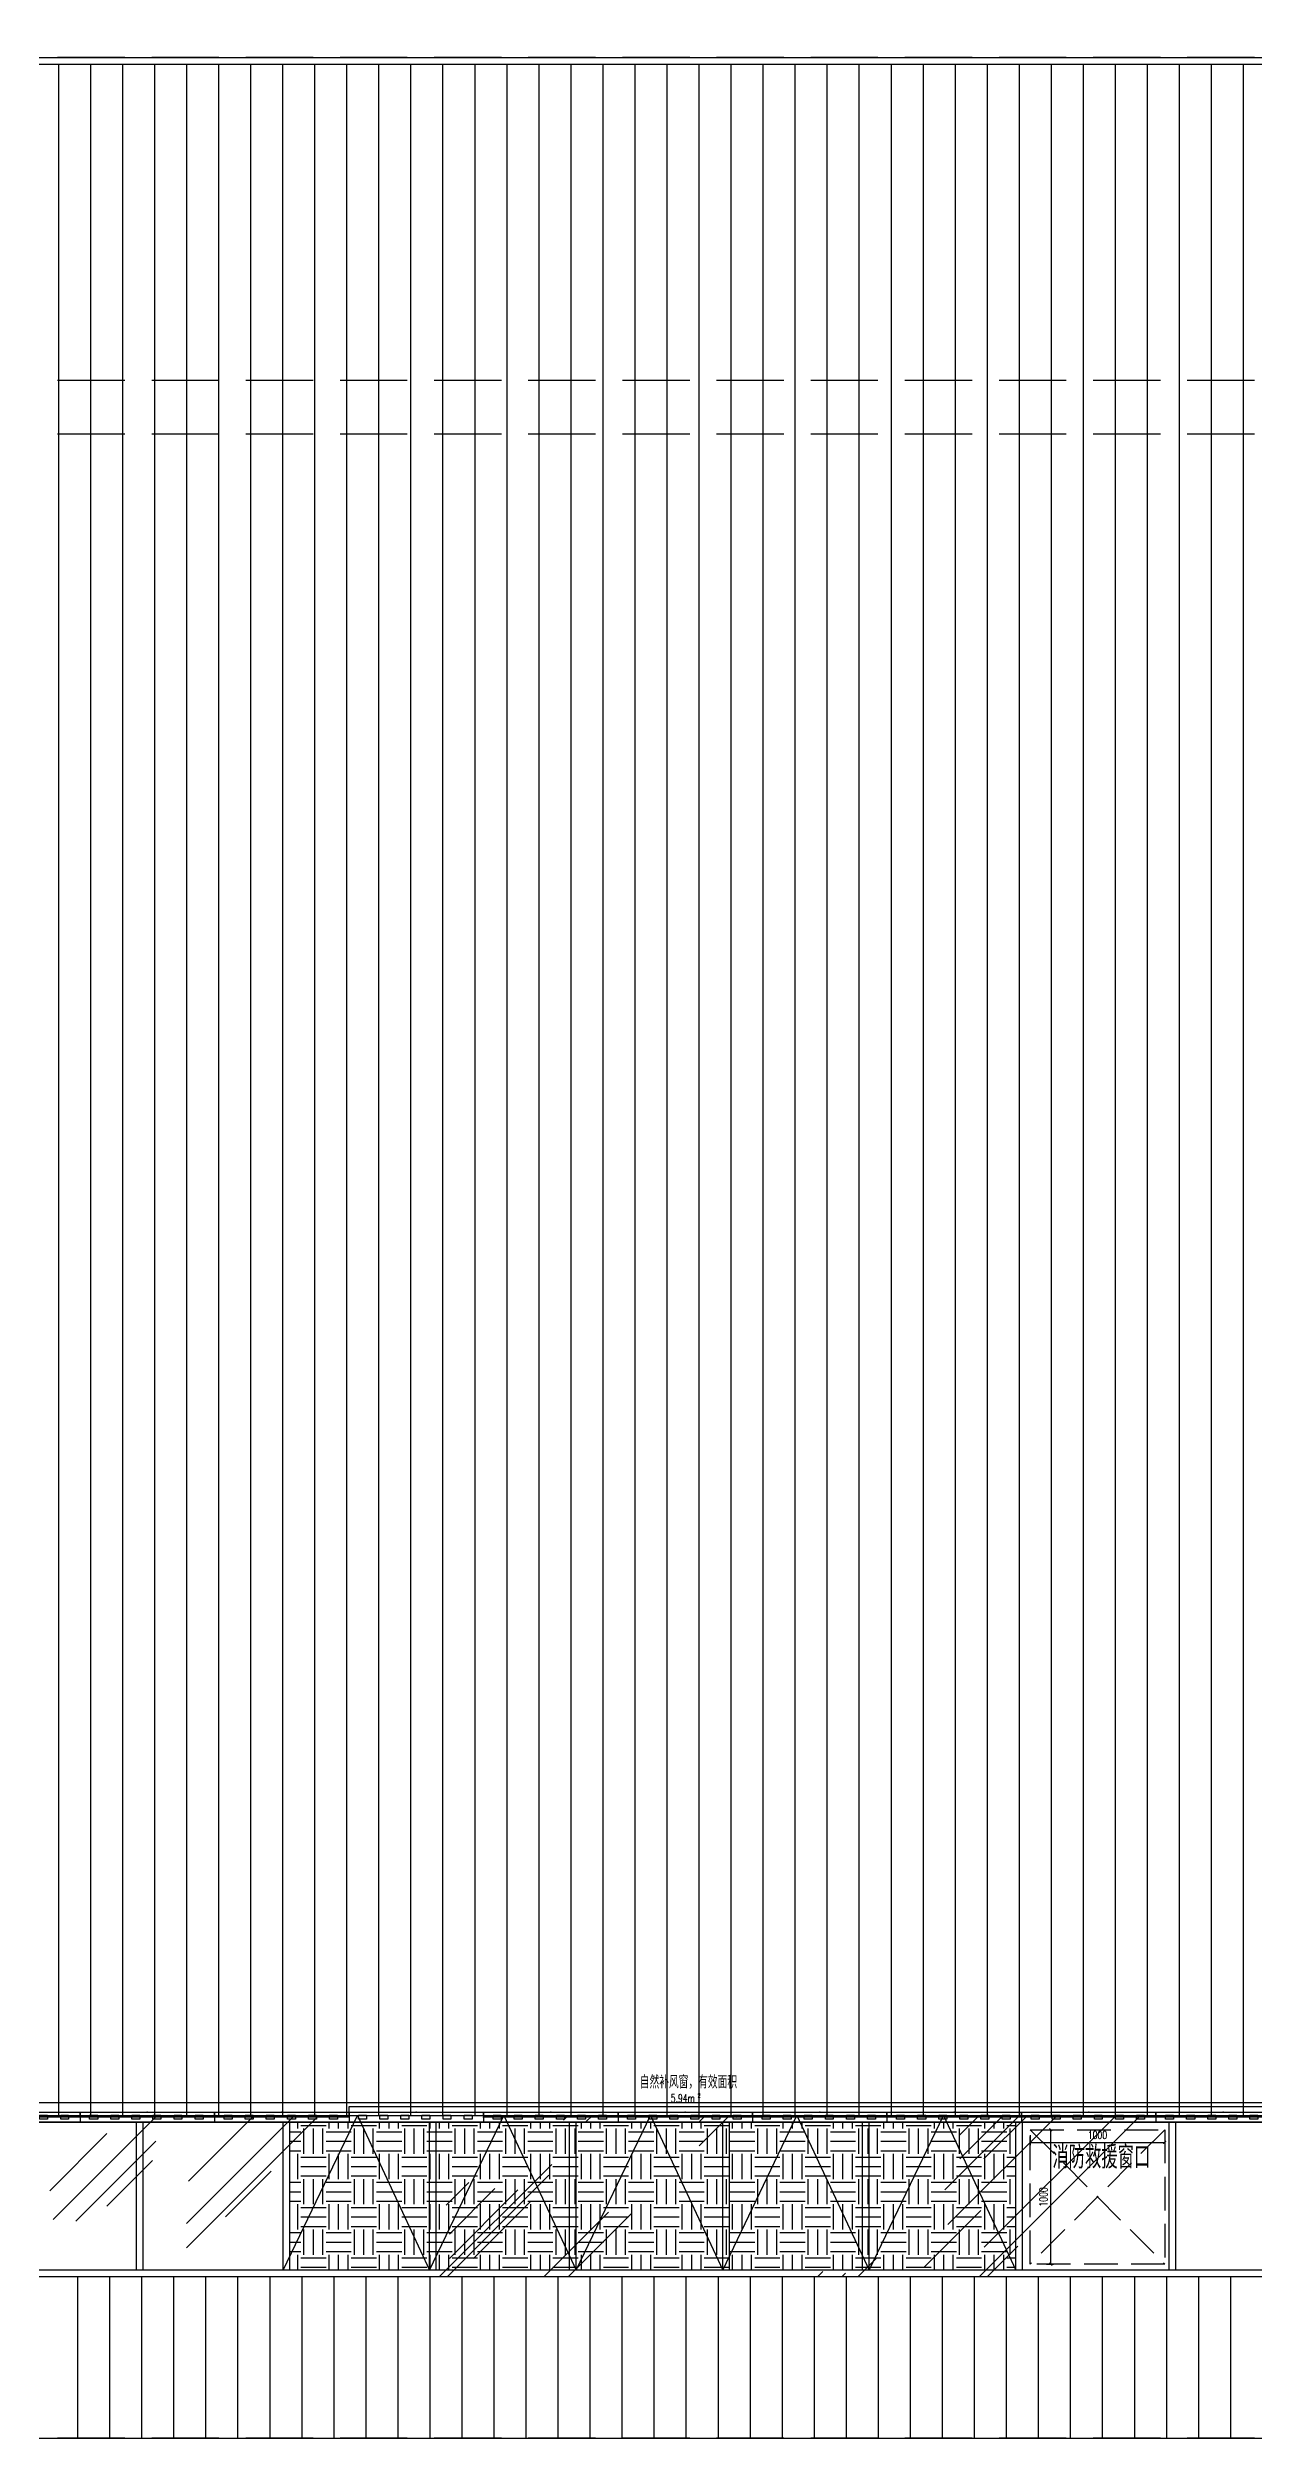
# Model space of a CAD drawing. Extents: x -2377130 to 293730, y -2 to 754590.
# Drawn here: x -1204209 to -1195246, y 517237 to 535010 of the extents above; entities that cross this region are included whole.
import ezdxf
from ezdxf.enums import TextEntityAlignment as Align

# ---------------------------------------------------------------- set-up
doc = ezdxf.new("R2010")
doc.units = 0
doc.header["$LTSCALE"] = 1000
doc.header["$MEASUREMENT"] = 0
for name, pattern in [('__DASH', [0.35, 0.25, -0.1]), ('DASH', [0.35, 0.25, -0.1]), ('DOTE', [2.42, 2, -0.2, 0.02, -0.2])]:
    doc.linetypes.add(name, pattern=pattern)
doc.layers.get('Defpoints').update_dxf_attribs({"color": 210})
for name, color, linetype in [('A-AXIS-DOTE', 14, 'DOTE'), ('A-HATCH-2', 251, 'Continuous'), ('A-LIN-V', 9, 'Continuous'), ('A-WINDOW', 140, 'Continuous'), ('DIM-照明', 3, 'Continuous'), ('EQUIP-照明', 3, 'Continuous'), ('PUB_DIM', 3, 'Continuous'), ('SPACE', 7, 'Continuous'), ('SPACE_HATCH', 8, 'Continuous'), ('建-文字', 7, 'Continuous')]:
    doc.layers.add(name, color=color, linetype=linetype)
doc.layers.add('A-WALL-HATCH', color=8, linetype='Continuous', lineweight=13)
doc.styles.add('_TCH_DIM_T3', font='SIMPLEX', dxfattribs={"width": 0.705882, "bigfont": 'GBCBIG'})
doc.styles.add('_TCH_SPACE', font='SIMPLEX', dxfattribs={"height": 5, "bigfont": 'GBCBIG'})
doc.styles.add('_TEL_DIM', font='SIMPLEX', dxfattribs={"width": 0.8, "height": 3.5, "bigfont": 'HZTXT'})
doc.styles.add('A-STANDARD', font='SIMPLEX', dxfattribs={"bigfont": 'GBCBIG'})
doc.dimstyles.new('_TCH_ARCH&&20', dxfattribs={"dimtxt": 59.5, "dimasz": 20, "dimexe": 20, "dimexo": 20, "dimgap": 25.25, "dimtad": 1, "dimdec": 0, "dimzin": 0, "dimdsep": 46, "dimtxsty": '_TCH_DIM_T3', "dimblk": 'ARCHTICK', "dimcen": 0.09, "dimclrt": 7, "dimazin": 2, "dimtfac": 1, "dimtdec": 0, "dimtix": 1, "dimtmove": 2, "dimatfit": 3, "dimfxl": 0, "dimtolj": 1, "dimtzin": 0, "dimarcsym": 0})

# ---------------------------------------------------------------- blocks, each defined once
blk = doc.blocks.new('_ArchTick')
at = {"color": 0, "linetype": 'ByBlock', "const_width": 0.4}
blk.add_lwpolyline([(-0.5, -0.5), (0.5, 0.5)], dxfattribs=at)
blk = doc.blocks.new('*D747')
at = {"layer": 'Defpoints', "color": 0}
for p in [(-1196904, 519510), (-1195904, 519510), (-1195904, 519437)]:
    blk.add_point(p, dxfattribs=at)
at = {"layer": 'PUB_DIM', "color": 0, "lineweight": -2}
for p, q in [((-1196904, 519490), (-1196904, 519417)), ((-1196904, 519437), (-1195904, 519437)), ((-1195904, 519490), (-1195904, 519417))]:
    blk.add_line(p, q, dxfattribs=at)
at = {"layer": 'PUB_DIM', "color": 0, "lineweight": -2, "xscale": 20, "yscale": 20, "zscale": 20, "rotation": 180}
blk.add_blockref('_ArchTick', (-1196904, 519437), dxfattribs=at)
at = {"layer": 'PUB_DIM', "color": 0, "lineweight": -2, "xscale": 20, "yscale": 20, "zscale": 20}
blk.add_blockref('_ArchTick', (-1195904, 519437), dxfattribs=at)
at = {"layer": 'PUB_DIM', "color": 7, "insert": (-1196404, 519492), "char_height": 59.5, "attachment_point": 5, "style": '_TCH_DIM_T3'}
blk.add_mtext('\\A1;1000', dxfattribs=at)
blk = doc.blocks.new('*D748')
at = {"layer": 'Defpoints', "color": 0}
for p in [(-1196802, 519531), (-1196751, 519531), (-1196802, 518531)]:
    blk.add_point(p, dxfattribs=at)
at = {"layer": 'PUB_DIM', "color": 0, "lineweight": -2}
for p, q in [((-1196782, 519531), (-1196731, 519531)), ((-1196751, 518531), (-1196751, 519531)), ((-1196782, 518531), (-1196731, 518531))]:
    blk.add_line(p, q, dxfattribs=at)
at = {"layer": 'PUB_DIM', "color": 0, "lineweight": -2, "xscale": 20, "yscale": 20, "zscale": 20}
for p, rotation in [((-1196751, 519531), 90), ((-1196751, 518531), 270)]:
    blk.add_blockref('_ArchTick', p, dxfattribs=dict(at, rotation=rotation))
at = {"layer": 'PUB_DIM', "color": 7, "insert": (-1196806, 519031), "char_height": 59.5, "attachment_point": 5, "rotation": 90, "style": '_TCH_DIM_T3'}
blk.add_mtext('\\A1;1000', dxfattribs=at)
blk = doc.blocks.new('12ZA')
at = {"color": 3}
for p, q in [((11454727, 202786), (11455727, 202786)), ((11454727, 202712), (11454727, 202786)), ((11455727, 202712), (11455727, 202786)), ((11454727, 202712), (11454727, 202737)), ((11455727, 202712), (11454727, 202712)), ((11454812, 202763), (11454871, 202763)), ((11454812, 202734), (11454812, 202763)), ((11454871, 202734), (11454812, 202734)), ((11454871, 202763), (11454871, 202734)), ((11454969, 202763), (11455028, 202763)), ((11454969, 202734), (11454969, 202763)), ((11455028, 202734), (11454969, 202734)), ((11455028, 202763), (11455028, 202734)), ((11455126, 202763), (11455185, 202763)), ((11455126, 202734), (11455126, 202763)), ((11455185, 202734), (11455126, 202734)), ((11455185, 202763), (11455185, 202734)), ((11455283, 202763), (11455342, 202763)), ((11455283, 202734), (11455283, 202763)), ((11455342, 202734), (11455283, 202734)), ((11455342, 202763), (11455342, 202734)), ((11455439, 202763), (11455499, 202763)), ((11455439, 202734), (11455439, 202763)), ((11455499, 202734), (11455439, 202734)), ((11455499, 202763), (11455499, 202734)), ((11455596, 202763), (11455656, 202763)), ((11455596, 202734), (11455596, 202763)), ((11455656, 202734), (11455596, 202734)), ((11455656, 202763), (11455656, 202734)), ((11455727, 202737), (11455727, 202712))]:
    blk.add_line(p, q, dxfattribs=at)
for p in [(11455227, 202786), (11455227, 202786), (11455227, 202786), (11454727, 202749), (11454727, 202749), (11454727, 202749), (11455227, 202712), (11455227, 202712), (11455227, 202712), (11455727, 202749), (11455727, 202749), (11455727, 202749), (11455727, 202749), (11455727, 202749)]:
    blk.add_point(p, dxfattribs=at)
at = {"color": 3, "style": '_TEL_DIM', "flags": 1}
for tag in ['REMARK', 'A']:
    blk.add_attdef(tag, text='', height=0.01, dxfattribs=at).set_placement((11455227, 202712), align=Align.MIDDLE_CENTER)
blk = doc.blocks.new('$equip_U$00000141(SEELE-PC)')
at = {"color": 8}
for p in [(-1, 0), (0, 0.074), (0, -0.074), (1, -0.024)]:
    blk.add_point(p, dxfattribs=at)
at = {"color": 8, "xscale": 0.002, "yscale": 0.002, "zscale": 0.002}
blk.add_blockref('12ZA', (-22910.454, -405.497), dxfattribs=at)
at = {"color": 7, "style": '_TEL_DIM', "flags": 1}
for tag in ['A', 'REMARK']:
    blk.add_attdef(tag, text='', height=0.00002, dxfattribs=at).set_placement((0, 0), align=Align.MIDDLE_CENTER)
blk = doc.blocks.new('$equip_U$00000080(LAPTOP-0UNQ9FSO)')
at = {"color": 4}
blk.add_blockref('$equip_U$00000141(SEELE-PC)', (1, 0.074), dxfattribs=at)
at = {"color": 7, "style": '_TEL_DIM', "flags": 1}
for tag in ['A', 'REMARK']:
    blk.add_attdef(tag, text='', height=0.00002, dxfattribs=at).set_placement((0, 0), align=Align.MIDDLE_CENTER)

msp = doc.modelspace()

# ---------------------------------------------------------------- linework, layer by layer
at = {"layer": 'A-AXIS-DOTE', "color": 8, "linetype": '__DASH', "ltscale": 2}
for p, q in [((-1146235.9, 534937.5), (-1244054.1, 534937.5)), ((-1146235.9, 532537.5), (-1244054.1, 532537.5)), ((-1146235.9, 532137.5), (-1244054.1, 532137.5)), ((-1146235.9, 517237.5), (-1244054.1, 517237.5))]:
    msp.add_line(p, q, dxfattribs=at)
at = {"layer": 'A-HATCH-2', "color": 8, "linetype": 'Continuous'}
for p, q in [((-1204127.9, 519637.5), (-1204127.9, 534887.5)), ((-1203889.7, 519637.5), (-1203889.7, 534887.5)), ((-1203651.6, 519637.5), (-1203651.6, 534887.5)), ((-1203413.5, 519637.5), (-1203413.5, 534887.5)), ((-1203175.4, 519637.5), (-1203175.4, 534887.5)), ((-1202937.2, 519637.5), (-1202937.2, 534887.5)), ((-1202699.1, 519637.5), (-1202699.1, 534887.5)), ((-1202461, 519637.5), (-1202461, 534887.5)), ((-1202222.9, 519637.5), (-1202222.9, 534887.5)), ((-1201984.7, 519637.5), (-1201984.7, 534887.5)), ((-1201746.6, 519637.5), (-1201746.6, 534887.5)), ((-1201508.5, 519637.5), (-1201508.5, 534887.5)), ((-1201270.4, 519637.5), (-1201270.4, 534887.5)), ((-1201032.2, 519637.5), (-1201032.2, 534887.5)), ((-1200794.1, 519637.5), (-1200794.1, 534887.5)), ((-1200556, 519637.5), (-1200556, 534887.5)), ((-1200317.9, 519637.5), (-1200317.9, 534887.5)), ((-1200079.7, 519637.5), (-1200079.7, 534887.5)), ((-1199841.6, 519637.5), (-1199841.6, 534887.5)), ((-1199603.5, 519637.5), (-1199603.5, 534887.5)), ((-1199365.4, 519637.5), (-1199365.4, 534887.5)), ((-1199127.2, 519637.5), (-1199127.2, 534887.5)), ((-1198889.1, 519637.5), (-1198889.1, 534887.5)), ((-1198651, 519637.5), (-1198651, 534887.5)), ((-1198412.9, 519637.5), (-1198412.9, 534887.5)), ((-1198174.7, 519637.5), (-1198174.7, 534887.5)), ((-1197936.6, 519637.5), (-1197936.6, 534887.5)), ((-1197698.5, 519637.5), (-1197698.5, 534887.5)), ((-1197460.4, 519637.5), (-1197460.4, 534887.5)), ((-1197222.2, 519637.5), (-1197222.2, 534887.5)), ((-1196984.1, 519637.5), (-1196984.1, 534887.5)), ((-1196746, 519637.5), (-1196746, 534887.5)), ((-1196507.9, 519637.5), (-1196507.9, 534887.5)), ((-1196269.7, 519637.5), (-1196269.7, 534887.5)), ((-1196031.6, 519637.5), (-1196031.6, 534887.5)), ((-1195793.5, 519637.5), (-1195793.5, 534887.5)), ((-1195555.4, 519637.5), (-1195555.4, 534887.5)), ((-1195317.2, 519637.5), (-1195317.2, 534887.5)), ((-1203985.4, 517237.5), (-1203985.4, 518437.5)), ((-1203747.2, 517237.5), (-1203747.2, 518437.5)), ((-1203509.1, 517237.5), (-1203509.1, 518437.5)), ((-1203271, 517237.5), (-1203271, 518437.5)), ((-1203032.9, 517237.5), (-1203032.9, 518437.5)), ((-1202794.7, 517237.5), (-1202794.7, 518437.5)), ((-1202556.6, 517237.5), (-1202556.6, 518437.5)), ((-1202318.5, 517237.5), (-1202318.5, 518437.5)), ((-1202080.4, 517237.5), (-1202080.4, 518437.5)), ((-1201842.2, 517237.5), (-1201842.2, 518437.5)), ((-1201604.1, 517237.5), (-1201604.1, 518437.5)), ((-1201366, 517237.5), (-1201366, 518437.5)), ((-1201127.9, 517237.5), (-1201127.9, 518437.5)), ((-1200889.7, 517237.5), (-1200889.7, 518437.5)), ((-1200651.6, 517237.5), (-1200651.6, 518437.5)), ((-1200413.5, 517237.5), (-1200413.5, 518437.5)), ((-1200175.4, 517237.5), (-1200175.4, 518437.5)), ((-1199937.2, 517237.5), (-1199937.2, 518437.5)), ((-1199699.1, 517237.5), (-1199699.1, 518437.5)), ((-1199461, 517237.5), (-1199461, 518437.5)), ((-1199222.9, 517237.5), (-1199222.9, 518437.5)), ((-1198984.7, 517237.5), (-1198984.7, 518437.5)), ((-1198746.6, 517237.5), (-1198746.6, 518437.5)), ((-1198508.5, 517237.5), (-1198508.5, 518437.5)), ((-1198270.4, 517237.5), (-1198270.4, 518437.5)), ((-1198032.2, 517237.5), (-1198032.2, 518437.5)), ((-1197794.1, 517237.5), (-1197794.1, 518437.5)), ((-1197556, 517237.5), (-1197556, 518437.5)), ((-1197317.9, 517237.5), (-1197317.9, 518437.5)), ((-1197079.7, 517237.5), (-1197079.7, 518437.5)), ((-1196841.6, 517237.5), (-1196841.6, 518437.5)), ((-1196603.5, 517237.5), (-1196603.5, 518437.5)), ((-1196365.4, 517237.5), (-1196365.4, 518437.5)), ((-1196127.2, 517237.5), (-1196127.2, 518437.5)), ((-1195889.1, 517237.5), (-1195889.1, 518437.5)), ((-1195651, 517237.5), (-1195651, 518437.5)), ((-1195412.9, 517237.5), (-1195412.9, 518437.5))]:
    msp.add_line(p, q, dxfattribs=at)
at = {"layer": 'A-LIN-V', "color": 8}
for p, q in [((-1237045, 534937.5), (-1153245, 534937.5)), ((-1237045, 534887.5), (-1153245, 534887.5)), ((-1237045, 517237.5), (-1153245, 517237.5))]:
    msp.add_line(p, q, dxfattribs=at)
at = {"layer": 'A-LIN-V', "color": 8, "linetype": 'DASH'}
msp.add_lwpolyline([(-1196903.7, 519531.2), (-1195903.7, 519531.2), (-1195903.7, 518531.2), (-1196903.7, 518531.2)], close=True, dxfattribs=at)
for points in [[(-1196903.7, 519531.2), (-1195903.7, 518531.2)], [(-1195903.7, 519531.2), (-1196903.7, 518531.2)]]:
    msp.add_lwpolyline(points, dxfattribs=at)
at = {"layer": 'A-WALL-HATCH', "color": 8, "linetype": 'Continuous'}
for p, q in [((-1204194.1, 519077.4), (-1203769.9, 519501.7)), ((-1204169.3, 518862.3), (-1203405.6, 519625.9)), ((-1203178.4, 518833.1), (-1202374.1, 519637.5)), ((-1203178.4, 518653.1), (-1202194.1, 519637.5)), ((-1203163.8, 519147.7), (-1202674.1, 519637.5)), ((-1200374.5, 519602.3), (-1200339.4, 519637.5)), ((-1200204.8, 519592), (-1200159.4, 519637.5)), ((-1199366.7, 519590.1), (-1199319.4, 519637.5)), ((-1199366.7, 519410.1), (-1199139.4, 519637.5)), ((-1199093.9, 519622.9), (-1199079.4, 519637.5)), ((-1197538, 519084.1), (-1196984.7, 519637.5)), ((-1197515.7, 518825.3), (-1196703.5, 519637.5)), ((-1197428.3, 519313.8), (-1197104.7, 519637.5)), ((-1197428.3, 519493.8), (-1197284.7, 519637.5)), ((-1197284.7, 518437.5), (-1196084.7, 519637.5)), ((-1197248.3, 519313.8), (-1196924.7, 519637.5)), ((-1197245.4, 518656.8), (-1196264.7, 519637.5)), ((-1197068.3, 519493.8), (-1196924.7, 519637.5)), ((-1203999.6, 518852), (-1203405.6, 519445.9)), ((-1203769.9, 518961.7), (-1203430.5, 519301.1)), ((-1202888.7, 518882.9), (-1202549.2, 519222.3)), ((-1201297.6, 518437.5), (-1200461.9, 519273.2)), ((-1201247.9, 518968.9), (-1201078.2, 519138.6)), ((-1201239.4, 518437.5), (-1200484.2, 519192.6)), ((-1201223.1, 518753.8), (-1200883.7, 519093.2)), ((-1201223.1, 518573.8), (-1200714, 519082.9)), ((-1201043, 518573.8), (-1200618.8, 518998.1)), ((-1200863, 518753.8), (-1200693.3, 518923.5)), ((-1200519.4, 518437.5), (-1200038.8, 518918)), ((-1200339.4, 518437.5), (-1199869.1, 518907.7)), ((-1197695.7, 518506.4), (-1197271.4, 518930.7)), ((-1197224.7, 518437.5), (-1196996.2, 518665.9)), ((-1198484.7, 518437.5), (-1198446.6, 518475.6)), ((-1198304.7, 518437.5), (-1198276.9, 518465.3)), ((-1198184.7, 518437.5), (-1198047.2, 518575))]:
    msp.add_line(p, q, dxfattribs=at)
at = {"layer": 'A-WINDOW', "color": 8}
for p, q in [((-1229090.3, 519637.5), (-1169895, 519637.5)), ((-1229040.3, 519587.5), (-1169895, 519587.5)), ((-1203549.3, 518487.5), (-1203549.3, 519587.5)), ((-1203499.3, 518487.5), (-1203499.3, 519587.5)), ((-1202459.6, 518487.5), (-1201907.2, 519637.5)), ((-1202459.6, 518487.5), (-1202459.6, 519587.5)), ((-1202409.6, 518487.5), (-1202409.6, 519587.5)), ((-1201907.2, 519637.5), (-1201369.9, 518487.5)), ((-1201369.9, 518487.5), (-1200817.5, 519637.5)), ((-1201369.9, 518487.5), (-1201369.9, 519587.5)), ((-1201319.9, 518487.5), (-1201319.9, 519587.5)), ((-1200817.5, 519637.5), (-1200280.2, 518487.5)), ((-1200330.2, 518487.5), (-1200330.2, 519587.5)), ((-1200280.2, 518487.5), (-1199727.8, 519637.5)), ((-1200280.2, 518487.5), (-1200280.2, 519587.5)), ((-1199727.8, 519637.5), (-1199190.5, 518487.5)), ((-1199190.5, 518487.5), (-1198638.1, 519637.5)), ((-1199190.5, 518487.5), (-1199190.5, 519587.5)), ((-1199140.5, 518487.5), (-1199140.5, 519587.5)), ((-1198638.1, 519637.5), (-1198100.8, 518487.5)), ((-1198150.8, 518487.5), (-1198150.8, 519587.5)), ((-1198100.8, 518487.5), (-1197548.4, 519637.5)), ((-1198100.8, 518487.5), (-1198100.8, 519587.5)), ((-1197548.4, 519637.5), (-1197011.1, 518487.5)), ((-1197011.1, 518487.5), (-1197011.1, 519587.5)), ((-1196961.1, 518487.5), (-1196961.1, 519587.5)), ((-1195871.4, 518487.5), (-1195871.4, 519587.5)), ((-1195821.4, 518487.5), (-1195821.4, 519587.5)), ((-1169895, 518487.5), (-1225393.6, 518487.5)), ((-1168395, 518437.5), (-1225393.6, 518437.5))]:
    msp.add_line(p, q, dxfattribs=at)
at = {"layer": 'DIM-照明', "color": 6}
for points in [[(-1170090, 535010), (-1170090, 519730), (-1225970, 519730), (-1225969, 519624.5), (-1229080, 519624.5), (-1229080, 517287.5)], [(-1170050, 535000), (-1170050, 519700), (-1201970, 519700), (-1201969, 519624.5), (-1224969, 519624.5)], [(-1177969, 519670), (-1177969, 519624.5), (-1200969, 519624.5)]]:
    msp.add_lwpolyline(points, dxfattribs=at)
at = {"layer": 'SPACE_HATCH', "color": 8, "linetype": 'Continuous'}
for p, q in [((-1202409.6, 519515.6), (-1202327.5, 519515.6)), ((-1202350.9, 519539.1), (-1202350.9, 519587.5)), ((-1202327.5, 519562.5), (-1202140, 519562.5)), ((-1202304.1, 519351.6), (-1202304.1, 519539.1)), ((-1202233.8, 519351.6), (-1202233.8, 519539.1)), ((-1202163.4, 519351.6), (-1202163.4, 519539.1)), ((-1202140, 519515.6), (-1201952.5, 519515.6)), ((-1202116.6, 519539.1), (-1202116.6, 519587.5)), ((-1202046.3, 519539.1), (-1202046.3, 519587.5)), ((-1201975.9, 519539.1), (-1201975.9, 519587.5)), ((-1201952.5, 519562.5), (-1201765, 519562.5)), ((-1201929.1, 519351.6), (-1201929.1, 519539.1)), ((-1201858.8, 519351.6), (-1201858.8, 519539.1)), ((-1201788.4, 519351.6), (-1201788.4, 519539.1)), ((-1201765, 519515.6), (-1201577.5, 519515.6)), ((-1201741.6, 519539.1), (-1201741.6, 519587.5)), ((-1201671.3, 519539.1), (-1201671.3, 519587.5)), ((-1201600.9, 519539.1), (-1201600.9, 519587.5)), ((-1201577.5, 519562.5), (-1201390, 519562.5)), ((-1201554.1, 519351.6), (-1201554.1, 519539.1)), ((-1201483.8, 519351.6), (-1201483.8, 519539.1)), ((-1201413.4, 519351.6), (-1201413.4, 519539.1)), ((-1201390, 519515.6), (-1201202.5, 519515.6)), ((-1201366.6, 519539.1), (-1201366.6, 519587.5)), ((-1201296.3, 519539.1), (-1201296.3, 519587.5)), ((-1201225.9, 519539.1), (-1201225.9, 519587.5)), ((-1201202.5, 519562.5), (-1201015, 519562.5)), ((-1201179.1, 519351.6), (-1201179.1, 519539.1)), ((-1201108.8, 519351.6), (-1201108.8, 519539.1)), ((-1201038.4, 519351.6), (-1201038.4, 519539.1)), ((-1201015, 519515.6), (-1200827.5, 519515.6)), ((-1200991.6, 519539.1), (-1200991.6, 519587.5)), ((-1200921.3, 519539.1), (-1200921.3, 519587.5)), ((-1200850.9, 519539.1), (-1200850.9, 519587.5)), ((-1200827.5, 519562.5), (-1200640, 519562.5)), ((-1200804.1, 519351.6), (-1200804.1, 519539.1)), ((-1200733.8, 519351.6), (-1200733.8, 519539.1)), ((-1200663.4, 519351.6), (-1200663.4, 519539.1)), ((-1200640, 519515.6), (-1200452.5, 519515.6)), ((-1200616.6, 519539.1), (-1200616.6, 519587.5)), ((-1200546.3, 519539.1), (-1200546.3, 519587.5)), ((-1200475.9, 519539.1), (-1200475.9, 519587.5)), ((-1200452.5, 519562.5), (-1200265, 519562.5)), ((-1200429.1, 519351.6), (-1200429.1, 519539.1)), ((-1200358.8, 519351.6), (-1200358.8, 519539.1)), ((-1200288.4, 519351.6), (-1200288.4, 519539.1)), ((-1200265, 519515.6), (-1200077.5, 519515.6)), ((-1200241.6, 519539.1), (-1200241.6, 519587.5)), ((-1200171.3, 519539.1), (-1200171.3, 519587.5)), ((-1200100.9, 519539.1), (-1200100.9, 519587.5)), ((-1200077.5, 519562.5), (-1199890, 519562.5)), ((-1200054.1, 519351.6), (-1200054.1, 519539.1)), ((-1199983.8, 519351.6), (-1199983.8, 519539.1)), ((-1199913.4, 519351.6), (-1199913.4, 519539.1)), ((-1199890, 519515.6), (-1199702.5, 519515.6)), ((-1199866.6, 519539.1), (-1199866.6, 519587.5)), ((-1199796.3, 519539.1), (-1199796.3, 519587.5)), ((-1199725.9, 519539.1), (-1199725.9, 519587.5)), ((-1199702.5, 519562.5), (-1199515, 519562.5)), ((-1199679.1, 519351.6), (-1199679.1, 519539.1)), ((-1199608.8, 519351.6), (-1199608.8, 519539.1)), ((-1199538.4, 519351.6), (-1199538.4, 519539.1)), ((-1199515, 519515.6), (-1199327.5, 519515.6)), ((-1199491.6, 519539.1), (-1199491.6, 519587.5)), ((-1199421.3, 519539.1), (-1199421.3, 519587.5)), ((-1199350.9, 519539.1), (-1199350.9, 519587.5)), ((-1199327.5, 519562.5), (-1199140, 519562.5)), ((-1199304.1, 519351.6), (-1199304.1, 519539.1)), ((-1199233.8, 519351.6), (-1199233.8, 519539.1)), ((-1199163.4, 519351.6), (-1199163.4, 519539.1)), ((-1199140, 519515.6), (-1198952.5, 519515.6)), ((-1199116.6, 519539.1), (-1199116.6, 519587.5)), ((-1199046.3, 519539.1), (-1199046.3, 519587.5)), ((-1198975.9, 519539.1), (-1198975.9, 519587.5)), ((-1198952.5, 519562.5), (-1198765, 519562.5)), ((-1198929.1, 519351.6), (-1198929.1, 519539.1)), ((-1198858.8, 519351.6), (-1198858.8, 519539.1)), ((-1198788.4, 519351.6), (-1198788.4, 519539.1)), ((-1198765, 519515.6), (-1198577.5, 519515.6)), ((-1198741.6, 519539.1), (-1198741.6, 519587.5)), ((-1198671.3, 519539.1), (-1198671.3, 519587.5)), ((-1198600.9, 519539.1), (-1198600.9, 519587.5)), ((-1198577.5, 519562.5), (-1198390, 519562.5)), ((-1198554.1, 519351.6), (-1198554.1, 519539.1)), ((-1198483.8, 519351.6), (-1198483.8, 519539.1)), ((-1198413.4, 519351.6), (-1198413.4, 519539.1)), ((-1198390, 519515.6), (-1198202.5, 519515.6)), ((-1198366.6, 519539.1), (-1198366.6, 519587.5)), ((-1198296.3, 519539.1), (-1198296.3, 519587.5)), ((-1198225.9, 519539.1), (-1198225.9, 519587.5)), ((-1198202.5, 519562.5), (-1198015, 519562.5)), ((-1198179.1, 519351.6), (-1198179.1, 519539.1)), ((-1198108.8, 519351.6), (-1198108.8, 519539.1)), ((-1198038.4, 519351.6), (-1198038.4, 519539.1)), ((-1198015, 519515.6), (-1197827.5, 519515.6)), ((-1197991.6, 519539.1), (-1197991.6, 519587.5)), ((-1197921.3, 519539.1), (-1197921.3, 519587.5)), ((-1197850.9, 519539.1), (-1197850.9, 519587.5)), ((-1197827.5, 519562.5), (-1197640, 519562.5)), ((-1197804.1, 519351.6), (-1197804.1, 519539.1)), ((-1197733.8, 519351.6), (-1197733.8, 519539.1)), ((-1197663.4, 519351.6), (-1197663.4, 519539.1)), ((-1197640, 519515.6), (-1197452.5, 519515.6)), ((-1197616.6, 519539.1), (-1197616.6, 519587.5)), ((-1197546.3, 519539.1), (-1197546.3, 519587.5)), ((-1197475.9, 519539.1), (-1197475.9, 519587.5)), ((-1197452.5, 519562.5), (-1197265, 519562.5)), ((-1197429.1, 519351.6), (-1197429.1, 519539.1)), ((-1197358.8, 519351.6), (-1197358.8, 519539.1)), ((-1197288.4, 519351.6), (-1197288.4, 519539.1)), ((-1197265, 519515.6), (-1197077.5, 519515.6)), ((-1197241.6, 519539.1), (-1197241.6, 519587.5)), ((-1197171.3, 519539.1), (-1197171.3, 519587.5)), ((-1197100.9, 519539.1), (-1197100.9, 519587.5)), ((-1197077.5, 519562.5), (-1197011.1, 519562.5)), ((-1197054.1, 519351.6), (-1197054.1, 519539.1)), ((-1202409.6, 519445.3), (-1202327.5, 519445.3)), ((-1202409.6, 519375), (-1202327.5, 519375)), ((-1202350.9, 519164.1), (-1202350.9, 519351.6)), ((-1202327.5, 519328.1), (-1202140, 519328.1)), ((-1202140, 519445.3), (-1201952.5, 519445.3)), ((-1202140, 519375), (-1201952.5, 519375)), ((-1202116.6, 519164.1), (-1202116.6, 519351.6)), ((-1202046.3, 519164.1), (-1202046.3, 519351.6)), ((-1201975.9, 519164.1), (-1201975.9, 519351.6)), ((-1201952.5, 519328.1), (-1201765, 519328.1)), ((-1201765, 519445.3), (-1201577.5, 519445.3)), ((-1201765, 519375), (-1201577.5, 519375)), ((-1201741.6, 519164.1), (-1201741.6, 519351.6)), ((-1201671.3, 519164.1), (-1201671.3, 519351.6)), ((-1201600.9, 519164.1), (-1201600.9, 519351.6)), ((-1201577.5, 519328.1), (-1201390, 519328.1)), ((-1201390, 519445.3), (-1201202.5, 519445.3)), ((-1201390, 519375), (-1201202.5, 519375)), ((-1201366.6, 519164.1), (-1201366.6, 519351.6)), ((-1201296.3, 519164.1), (-1201296.3, 519351.6)), ((-1201225.9, 519164.1), (-1201225.9, 519351.6)), ((-1201202.5, 519328.1), (-1201015, 519328.1)), ((-1201015, 519445.3), (-1200827.5, 519445.3)), ((-1201015, 519375), (-1200827.5, 519375)), ((-1200991.6, 519164.1), (-1200991.6, 519351.6)), ((-1200921.3, 519164.1), (-1200921.3, 519351.6)), ((-1200850.9, 519164.1), (-1200850.9, 519351.6)), ((-1200827.5, 519328.1), (-1200640, 519328.1)), ((-1200640, 519445.3), (-1200452.5, 519445.3)), ((-1200640, 519375), (-1200452.5, 519375)), ((-1200616.6, 519164.1), (-1200616.6, 519351.6)), ((-1200546.3, 519164.1), (-1200546.3, 519351.6)), ((-1200475.9, 519164.1), (-1200475.9, 519351.6)), ((-1200452.5, 519328.1), (-1200265, 519328.1)), ((-1200265, 519445.3), (-1200077.5, 519445.3)), ((-1200265, 519375), (-1200077.5, 519375)), ((-1200241.6, 519164.1), (-1200241.6, 519351.6)), ((-1200171.3, 519164.1), (-1200171.3, 519351.6)), ((-1200100.9, 519164.1), (-1200100.9, 519351.6)), ((-1200077.5, 519328.1), (-1199890, 519328.1)), ((-1199890, 519445.3), (-1199702.5, 519445.3)), ((-1199890, 519375), (-1199702.5, 519375)), ((-1199866.6, 519164.1), (-1199866.6, 519351.6)), ((-1199796.3, 519164.1), (-1199796.3, 519351.6)), ((-1199725.9, 519164.1), (-1199725.9, 519351.6)), ((-1199702.5, 519328.1), (-1199515, 519328.1)), ((-1199515, 519445.3), (-1199327.5, 519445.3)), ((-1199515, 519375), (-1199327.5, 519375)), ((-1199491.6, 519164.1), (-1199491.6, 519351.6)), ((-1199421.3, 519164.1), (-1199421.3, 519351.6)), ((-1199350.9, 519164.1), (-1199350.9, 519351.6)), ((-1199327.5, 519328.1), (-1199140, 519328.1)), ((-1199140, 519445.3), (-1198952.5, 519445.3)), ((-1199140, 519375), (-1198952.5, 519375)), ((-1199116.6, 519164.1), (-1199116.6, 519351.6)), ((-1199046.3, 519164.1), (-1199046.3, 519351.6)), ((-1198975.9, 519164.1), (-1198975.9, 519351.6)), ((-1198952.5, 519328.1), (-1198765, 519328.1)), ((-1198765, 519445.3), (-1198577.5, 519445.3)), ((-1198765, 519375), (-1198577.5, 519375)), ((-1198741.6, 519164.1), (-1198741.6, 519351.6)), ((-1198671.3, 519164.1), (-1198671.3, 519351.6)), ((-1198600.9, 519164.1), (-1198600.9, 519351.6)), ((-1198577.5, 519328.1), (-1198390, 519328.1)), ((-1198390, 519445.3), (-1198202.5, 519445.3)), ((-1198390, 519375), (-1198202.5, 519375)), ((-1198366.6, 519164.1), (-1198366.6, 519351.6)), ((-1198296.3, 519164.1), (-1198296.3, 519351.6)), ((-1198225.9, 519164.1), (-1198225.9, 519351.6)), ((-1198202.5, 519328.1), (-1198015, 519328.1)), ((-1198015, 519445.3), (-1197827.5, 519445.3)), ((-1198015, 519375), (-1197827.5, 519375)), ((-1197991.6, 519164.1), (-1197991.6, 519351.6)), ((-1197921.3, 519164.1), (-1197921.3, 519351.6)), ((-1197850.9, 519164.1), (-1197850.9, 519351.6)), ((-1197827.5, 519328.1), (-1197640, 519328.1)), ((-1197640, 519445.3), (-1197452.5, 519445.3)), ((-1197640, 519375), (-1197452.5, 519375)), ((-1197616.6, 519164.1), (-1197616.6, 519351.6)), ((-1197546.3, 519164.1), (-1197546.3, 519351.6)), ((-1197475.9, 519164.1), (-1197475.9, 519351.6)), ((-1197452.5, 519328.1), (-1197265, 519328.1)), ((-1197265, 519445.3), (-1197077.5, 519445.3)), ((-1197265, 519375), (-1197077.5, 519375)), ((-1197241.6, 519164.1), (-1197241.6, 519351.6)), ((-1197171.3, 519164.1), (-1197171.3, 519351.6)), ((-1197100.9, 519164.1), (-1197100.9, 519351.6)), ((-1197077.5, 519328.1), (-1197011.1, 519328.1)), ((-1202409.6, 519140.6), (-1202327.5, 519140.6)), ((-1202327.5, 519257.8), (-1202140, 519257.8)), ((-1202327.5, 519187.5), (-1202140, 519187.5)), ((-1202304.1, 518976.6), (-1202304.1, 519164.1)), ((-1202233.8, 518976.6), (-1202233.8, 519164.1)), ((-1202163.4, 518976.6), (-1202163.4, 519164.1)), ((-1202140, 519140.6), (-1201952.5, 519140.6)), ((-1201952.5, 519257.8), (-1201765, 519257.8)), ((-1201952.5, 519187.5), (-1201765, 519187.5)), ((-1201929.1, 518976.6), (-1201929.1, 519164.1)), ((-1201858.8, 518976.6), (-1201858.8, 519164.1)), ((-1201788.4, 518976.6), (-1201788.4, 519164.1)), ((-1201765, 519140.6), (-1201577.5, 519140.6)), ((-1201577.5, 519257.8), (-1201390, 519257.8)), ((-1201577.5, 519187.5), (-1201390, 519187.5)), ((-1201554.1, 518976.6), (-1201554.1, 519164.1)), ((-1201483.8, 518976.6), (-1201483.8, 519164.1)), ((-1201413.4, 518976.6), (-1201413.4, 519164.1)), ((-1201390, 519140.6), (-1201202.5, 519140.6)), ((-1201202.5, 519257.8), (-1201015, 519257.8)), ((-1201202.5, 519187.5), (-1201015, 519187.5)), ((-1201179.1, 518976.6), (-1201179.1, 519164.1)), ((-1201108.8, 518976.6), (-1201108.8, 519164.1)), ((-1201038.4, 518976.6), (-1201038.4, 519164.1)), ((-1201015, 519140.6), (-1200827.5, 519140.6)), ((-1200827.5, 519257.8), (-1200640, 519257.8)), ((-1200827.5, 519187.5), (-1200640, 519187.5)), ((-1200804.1, 518976.6), (-1200804.1, 519164.1)), ((-1200733.8, 518976.6), (-1200733.8, 519164.1)), ((-1200663.4, 518976.6), (-1200663.4, 519164.1)), ((-1200640, 519140.6), (-1200452.5, 519140.6)), ((-1200452.5, 519257.8), (-1200265, 519257.8)), ((-1200452.5, 519187.5), (-1200265, 519187.5)), ((-1200429.1, 518976.6), (-1200429.1, 519164.1)), ((-1200358.8, 518976.6), (-1200358.8, 519164.1)), ((-1200288.4, 518976.6), (-1200288.4, 519164.1)), ((-1200265, 519140.6), (-1200077.5, 519140.6)), ((-1200077.5, 519257.8), (-1199890, 519257.8)), ((-1200077.5, 519187.5), (-1199890, 519187.5)), ((-1200054.1, 518976.6), (-1200054.1, 519164.1)), ((-1199983.8, 518976.6), (-1199983.8, 519164.1)), ((-1199913.4, 518976.6), (-1199913.4, 519164.1)), ((-1199890, 519140.6), (-1199702.5, 519140.6)), ((-1199702.5, 519257.8), (-1199515, 519257.8)), ((-1199702.5, 519187.5), (-1199515, 519187.5)), ((-1199679.1, 518976.6), (-1199679.1, 519164.1)), ((-1199608.8, 518976.6), (-1199608.8, 519164.1)), ((-1199538.4, 518976.6), (-1199538.4, 519164.1)), ((-1199515, 519140.6), (-1199327.5, 519140.6)), ((-1199327.5, 519257.8), (-1199140, 519257.8)), ((-1199327.5, 519187.5), (-1199140, 519187.5)), ((-1199304.1, 518976.6), (-1199304.1, 519164.1)), ((-1199233.8, 518976.6), (-1199233.8, 519164.1)), ((-1199163.4, 518976.6), (-1199163.4, 519164.1)), ((-1199140, 519140.6), (-1198952.5, 519140.6)), ((-1198952.5, 519257.8), (-1198765, 519257.8)), ((-1198952.5, 519187.5), (-1198765, 519187.5)), ((-1198929.1, 518976.6), (-1198929.1, 519164.1)), ((-1198858.8, 518976.6), (-1198858.8, 519164.1)), ((-1198788.4, 518976.6), (-1198788.4, 519164.1)), ((-1198765, 519140.6), (-1198577.5, 519140.6)), ((-1198577.5, 519257.8), (-1198390, 519257.8)), ((-1198577.5, 519187.5), (-1198390, 519187.5)), ((-1198554.1, 518976.6), (-1198554.1, 519164.1)), ((-1198483.8, 518976.6), (-1198483.8, 519164.1)), ((-1198413.4, 518976.6), (-1198413.4, 519164.1)), ((-1198390, 519140.6), (-1198202.5, 519140.6)), ((-1198202.5, 519257.8), (-1198015, 519257.8)), ((-1198202.5, 519187.5), (-1198015, 519187.5)), ((-1198179.1, 518976.6), (-1198179.1, 519164.1)), ((-1198108.8, 518976.6), (-1198108.8, 519164.1)), ((-1198038.4, 518976.6), (-1198038.4, 519164.1)), ((-1198015, 519140.6), (-1197827.5, 519140.6)), ((-1197827.5, 519257.8), (-1197640, 519257.8)), ((-1197827.5, 519187.5), (-1197640, 519187.5)), ((-1197804.1, 518976.6), (-1197804.1, 519164.1)), ((-1197733.8, 518976.6), (-1197733.8, 519164.1)), ((-1197663.4, 518976.6), (-1197663.4, 519164.1)), ((-1197640, 519140.6), (-1197452.5, 519140.6)), ((-1197452.5, 519257.8), (-1197265, 519257.8)), ((-1197452.5, 519187.5), (-1197265, 519187.5)), ((-1197429.1, 518976.6), (-1197429.1, 519164.1)), ((-1197358.8, 518976.6), (-1197358.8, 519164.1)), ((-1197288.4, 518976.6), (-1197288.4, 519164.1)), ((-1197265, 519140.6), (-1197077.5, 519140.6)), ((-1197077.5, 519257.8), (-1197011.1, 519257.8)), ((-1197077.5, 519187.5), (-1197011.1, 519187.5)), ((-1197054.1, 518976.6), (-1197054.1, 519164.1)), ((-1202409.6, 519070.3), (-1202327.5, 519070.3)), ((-1202409.6, 519000), (-1202327.5, 519000)), ((-1202350.9, 518789.1), (-1202350.9, 518976.6)), ((-1202140, 519070.3), (-1201952.5, 519070.3)), ((-1202140, 519000), (-1201952.5, 519000)), ((-1202116.6, 518789.1), (-1202116.6, 518976.6)), ((-1202046.3, 518789.1), (-1202046.3, 518976.6)), ((-1201975.9, 518789.1), (-1201975.9, 518976.6)), ((-1201765, 519070.3), (-1201577.5, 519070.3)), ((-1201765, 519000), (-1201577.5, 519000)), ((-1201741.6, 518789.1), (-1201741.6, 518976.6)), ((-1201671.3, 518789.1), (-1201671.3, 518976.6)), ((-1201600.9, 518789.1), (-1201600.9, 518976.6)), ((-1201390, 519070.3), (-1201202.5, 519070.3)), ((-1201390, 519000), (-1201202.5, 519000)), ((-1201366.6, 518789.1), (-1201366.6, 518976.6)), ((-1201296.3, 518789.1), (-1201296.3, 518976.6)), ((-1201225.9, 518789.1), (-1201225.9, 518976.6)), ((-1201015, 519070.3), (-1200827.5, 519070.3)), ((-1201015, 519000), (-1200827.5, 519000)), ((-1200991.6, 518789.1), (-1200991.6, 518976.6)), ((-1200921.3, 518789.1), (-1200921.3, 518976.6)), ((-1200850.9, 518789.1), (-1200850.9, 518976.6)), ((-1200640, 519070.3), (-1200452.5, 519070.3)), ((-1200640, 519000), (-1200452.5, 519000)), ((-1200616.6, 518789.1), (-1200616.6, 518976.6)), ((-1200546.3, 518789.1), (-1200546.3, 518976.6)), ((-1200475.9, 518789.1), (-1200475.9, 518976.6)), ((-1200265, 519070.3), (-1200077.5, 519070.3)), ((-1200265, 519000), (-1200077.5, 519000)), ((-1200241.6, 518789.1), (-1200241.6, 518976.6)), ((-1200171.3, 518789.1), (-1200171.3, 518976.6)), ((-1200100.9, 518789.1), (-1200100.9, 518976.6)), ((-1199890, 519070.3), (-1199702.5, 519070.3)), ((-1199890, 519000), (-1199702.5, 519000)), ((-1199866.6, 518789.1), (-1199866.6, 518976.6)), ((-1199796.3, 518789.1), (-1199796.3, 518976.6)), ((-1199725.9, 518789.1), (-1199725.9, 518976.6)), ((-1199515, 519070.3), (-1199327.5, 519070.3)), ((-1199515, 519000), (-1199327.5, 519000)), ((-1199491.6, 518789.1), (-1199491.6, 518976.6)), ((-1199421.3, 518789.1), (-1199421.3, 518976.6)), ((-1199350.9, 518789.1), (-1199350.9, 518976.6)), ((-1199140, 519070.3), (-1198952.5, 519070.3)), ((-1199140, 519000), (-1198952.5, 519000)), ((-1199116.6, 518789.1), (-1199116.6, 518976.6)), ((-1199046.3, 518789.1), (-1199046.3, 518976.6)), ((-1198975.9, 518789.1), (-1198975.9, 518976.6)), ((-1198765, 519070.3), (-1198577.5, 519070.3)), ((-1198765, 519000), (-1198577.5, 519000)), ((-1198741.6, 518789.1), (-1198741.6, 518976.6)), ((-1198671.3, 518789.1), (-1198671.3, 518976.6)), ((-1198600.9, 518789.1), (-1198600.9, 518976.6)), ((-1198390, 519070.3), (-1198202.5, 519070.3)), ((-1198390, 519000), (-1198202.5, 519000)), ((-1198366.6, 518789.1), (-1198366.6, 518976.6)), ((-1198296.3, 518789.1), (-1198296.3, 518976.6)), ((-1198225.9, 518789.1), (-1198225.9, 518976.6)), ((-1198015, 519070.3), (-1197827.5, 519070.3)), ((-1198015, 519000), (-1197827.5, 519000)), ((-1197991.6, 518789.1), (-1197991.6, 518976.6)), ((-1197921.3, 518789.1), (-1197921.3, 518976.6)), ((-1197850.9, 518789.1), (-1197850.9, 518976.6)), ((-1197640, 519070.3), (-1197452.5, 519070.3)), ((-1197640, 519000), (-1197452.5, 519000)), ((-1197616.6, 518789.1), (-1197616.6, 518976.6)), ((-1197546.3, 518789.1), (-1197546.3, 518976.6)), ((-1197475.9, 518789.1), (-1197475.9, 518976.6)), ((-1197265, 519070.3), (-1197077.5, 519070.3)), ((-1197265, 519000), (-1197077.5, 519000)), ((-1197241.6, 518789.1), (-1197241.6, 518976.6)), ((-1197171.3, 518789.1), (-1197171.3, 518976.6)), ((-1197100.9, 518789.1), (-1197100.9, 518976.6)), ((-1202327.5, 518953.1), (-1202140, 518953.1)), ((-1202327.5, 518882.8), (-1202140, 518882.8)), ((-1202327.5, 518812.5), (-1202140, 518812.5)), ((-1202304.1, 518601.6), (-1202304.1, 518789.1)), ((-1202233.8, 518601.6), (-1202233.8, 518789.1)), ((-1202163.4, 518601.6), (-1202163.4, 518789.1)), ((-1201952.5, 518953.1), (-1201765, 518953.1)), ((-1201952.5, 518882.8), (-1201765, 518882.8)), ((-1201952.5, 518812.5), (-1201765, 518812.5)), ((-1201929.1, 518601.6), (-1201929.1, 518789.1)), ((-1201858.8, 518601.6), (-1201858.8, 518789.1)), ((-1201788.4, 518601.6), (-1201788.4, 518789.1)), ((-1201577.5, 518953.1), (-1201390, 518953.1)), ((-1201577.5, 518882.8), (-1201390, 518882.8)), ((-1201577.5, 518812.5), (-1201390, 518812.5)), ((-1201554.1, 518601.6), (-1201554.1, 518789.1)), ((-1201483.8, 518601.6), (-1201483.8, 518789.1)), ((-1201413.4, 518601.6), (-1201413.4, 518789.1)), ((-1201202.5, 518953.1), (-1201015, 518953.1)), ((-1201202.5, 518882.8), (-1201015, 518882.8)), ((-1201202.5, 518812.5), (-1201015, 518812.5)), ((-1201179.1, 518601.6), (-1201179.1, 518789.1)), ((-1201108.8, 518601.6), (-1201108.8, 518789.1)), ((-1201038.4, 518601.6), (-1201038.4, 518789.1)), ((-1200827.5, 518953.1), (-1200640, 518953.1)), ((-1200827.5, 518882.8), (-1200640, 518882.8)), ((-1200827.5, 518812.5), (-1200640, 518812.5)), ((-1200804.1, 518601.6), (-1200804.1, 518789.1)), ((-1200733.8, 518601.6), (-1200733.8, 518789.1)), ((-1200663.4, 518601.6), (-1200663.4, 518789.1)), ((-1200452.5, 518953.1), (-1200265, 518953.1)), ((-1200452.5, 518882.8), (-1200265, 518882.8)), ((-1200452.5, 518812.5), (-1200265, 518812.5)), ((-1200429.1, 518601.6), (-1200429.1, 518789.1)), ((-1200358.8, 518601.6), (-1200358.8, 518789.1)), ((-1200288.4, 518601.6), (-1200288.4, 518789.1)), ((-1200077.5, 518953.1), (-1199890, 518953.1)), ((-1200077.5, 518882.8), (-1199890, 518882.8)), ((-1200077.5, 518812.5), (-1199890, 518812.5)), ((-1200054.1, 518601.6), (-1200054.1, 518789.1)), ((-1199983.8, 518601.6), (-1199983.8, 518789.1)), ((-1199913.4, 518601.6), (-1199913.4, 518789.1)), ((-1199702.5, 518953.1), (-1199515, 518953.1)), ((-1199702.5, 518882.8), (-1199515, 518882.8)), ((-1199702.5, 518812.5), (-1199515, 518812.5)), ((-1199679.1, 518601.6), (-1199679.1, 518789.1)), ((-1199608.8, 518601.6), (-1199608.8, 518789.1)), ((-1199538.4, 518601.6), (-1199538.4, 518789.1)), ((-1199327.5, 518953.1), (-1199140, 518953.1)), ((-1199327.5, 518882.8), (-1199140, 518882.8)), ((-1199327.5, 518812.5), (-1199140, 518812.5)), ((-1199304.1, 518601.6), (-1199304.1, 518789.1)), ((-1199233.8, 518601.6), (-1199233.8, 518789.1)), ((-1199163.4, 518601.6), (-1199163.4, 518789.1)), ((-1198952.5, 518953.1), (-1198765, 518953.1)), ((-1198952.5, 518882.8), (-1198765, 518882.8)), ((-1198952.5, 518812.5), (-1198765, 518812.5)), ((-1198929.1, 518601.6), (-1198929.1, 518789.1)), ((-1198858.8, 518601.6), (-1198858.8, 518789.1)), ((-1198788.4, 518601.6), (-1198788.4, 518789.1)), ((-1198577.5, 518953.1), (-1198390, 518953.1)), ((-1198577.5, 518882.8), (-1198390, 518882.8)), ((-1198577.5, 518812.5), (-1198390, 518812.5)), ((-1198554.1, 518601.6), (-1198554.1, 518789.1)), ((-1198483.8, 518601.6), (-1198483.8, 518789.1)), ((-1198413.4, 518601.6), (-1198413.4, 518789.1)), ((-1198202.5, 518953.1), (-1198015, 518953.1)), ((-1198202.5, 518882.8), (-1198015, 518882.8)), ((-1198202.5, 518812.5), (-1198015, 518812.5)), ((-1198179.1, 518601.6), (-1198179.1, 518789.1)), ((-1198108.8, 518601.6), (-1198108.8, 518789.1)), ((-1198038.4, 518601.6), (-1198038.4, 518789.1)), ((-1197827.5, 518953.1), (-1197640, 518953.1)), ((-1197827.5, 518882.8), (-1197640, 518882.8)), ((-1197827.5, 518812.5), (-1197640, 518812.5)), ((-1197804.1, 518601.6), (-1197804.1, 518789.1)), ((-1197733.8, 518601.6), (-1197733.8, 518789.1)), ((-1197663.4, 518601.6), (-1197663.4, 518789.1)), ((-1197452.5, 518953.1), (-1197265, 518953.1)), ((-1197452.5, 518882.8), (-1197265, 518882.8)), ((-1197452.5, 518812.5), (-1197265, 518812.5)), ((-1197429.1, 518601.6), (-1197429.1, 518789.1)), ((-1197358.8, 518601.6), (-1197358.8, 518789.1)), ((-1197288.4, 518601.6), (-1197288.4, 518789.1)), ((-1197077.5, 518953.1), (-1197011.1, 518953.1)), ((-1197077.5, 518882.8), (-1197011.1, 518882.8)), ((-1197077.5, 518812.5), (-1197011.1, 518812.5)), ((-1197054.1, 518601.6), (-1197054.1, 518789.1)), ((-1202409.6, 518765.6), (-1202327.5, 518765.6)), ((-1202409.6, 518695.3), (-1202327.5, 518695.3)), ((-1202409.6, 518625), (-1202327.5, 518625)), ((-1202140, 518765.6), (-1201952.5, 518765.6)), ((-1202140, 518695.3), (-1201952.5, 518695.3)), ((-1202140, 518625), (-1201952.5, 518625)), ((-1201765, 518765.6), (-1201577.5, 518765.6)), ((-1201765, 518695.3), (-1201577.5, 518695.3)), ((-1201765, 518625), (-1201577.5, 518625)), ((-1201390, 518765.6), (-1201202.5, 518765.6)), ((-1201390, 518695.3), (-1201202.5, 518695.3)), ((-1201390, 518625), (-1201202.5, 518625)), ((-1201015, 518765.6), (-1200827.5, 518765.6)), ((-1201015, 518695.3), (-1200827.5, 518695.3)), ((-1201015, 518625), (-1200827.5, 518625)), ((-1200640, 518765.6), (-1200452.5, 518765.6)), ((-1200640, 518695.3), (-1200452.5, 518695.3)), ((-1200640, 518625), (-1200452.5, 518625)), ((-1200265, 518765.6), (-1200077.5, 518765.6)), ((-1200265, 518695.3), (-1200077.5, 518695.3)), ((-1200265, 518625), (-1200077.5, 518625)), ((-1199890, 518765.6), (-1199702.5, 518765.6)), ((-1199890, 518695.3), (-1199702.5, 518695.3)), ((-1199890, 518625), (-1199702.5, 518625)), ((-1199515, 518765.6), (-1199327.5, 518765.6)), ((-1199515, 518695.3), (-1199327.5, 518695.3)), ((-1199515, 518625), (-1199327.5, 518625)), ((-1199140, 518765.6), (-1198952.5, 518765.6)), ((-1199140, 518695.3), (-1198952.5, 518695.3)), ((-1199140, 518625), (-1198952.5, 518625)), ((-1198765, 518765.6), (-1198577.5, 518765.6)), ((-1198765, 518695.3), (-1198577.5, 518695.3)), ((-1198765, 518625), (-1198577.5, 518625)), ((-1198390, 518765.6), (-1198202.5, 518765.6)), ((-1198390, 518695.3), (-1198202.5, 518695.3)), ((-1198390, 518625), (-1198202.5, 518625)), ((-1198015, 518765.6), (-1197827.5, 518765.6)), ((-1198015, 518695.3), (-1197827.5, 518695.3)), ((-1198015, 518625), (-1197827.5, 518625)), ((-1197640, 518765.6), (-1197452.5, 518765.6)), ((-1197640, 518695.3), (-1197452.5, 518695.3)), ((-1197640, 518625), (-1197452.5, 518625)), ((-1197265, 518765.6), (-1197077.5, 518765.6)), ((-1197265, 518695.3), (-1197077.5, 518695.3)), ((-1197265, 518625), (-1197077.5, 518625)), ((-1202350.9, 518487.5), (-1202350.9, 518601.6)), ((-1202327.5, 518578.1), (-1202140, 518578.1)), ((-1202327.5, 518507.8), (-1202140, 518507.8)), ((-1202116.6, 518487.5), (-1202116.6, 518601.6)), ((-1202046.3, 518487.5), (-1202046.3, 518601.6)), ((-1201975.9, 518487.5), (-1201975.9, 518601.6)), ((-1201952.5, 518578.1), (-1201765, 518578.1)), ((-1201952.5, 518507.8), (-1201765, 518507.8)), ((-1201741.6, 518487.5), (-1201741.6, 518601.6)), ((-1201671.3, 518487.5), (-1201671.3, 518601.6)), ((-1201600.9, 518487.5), (-1201600.9, 518601.6)), ((-1201577.5, 518578.1), (-1201390, 518578.1)), ((-1201577.5, 518507.8), (-1201390, 518507.8)), ((-1201366.6, 518487.5), (-1201366.6, 518601.6)), ((-1201296.3, 518487.5), (-1201296.3, 518601.6)), ((-1201225.9, 518487.5), (-1201225.9, 518601.6)), ((-1201202.5, 518578.1), (-1201015, 518578.1)), ((-1201202.5, 518507.8), (-1201015, 518507.8)), ((-1200991.6, 518487.5), (-1200991.6, 518601.6)), ((-1200921.3, 518487.5), (-1200921.3, 518601.6)), ((-1200850.9, 518487.5), (-1200850.9, 518601.6)), ((-1200827.5, 518578.1), (-1200640, 518578.1)), ((-1200827.5, 518507.8), (-1200640, 518507.8)), ((-1200616.6, 518487.5), (-1200616.6, 518601.6)), ((-1200546.3, 518487.5), (-1200546.3, 518601.6)), ((-1200475.9, 518487.5), (-1200475.9, 518601.6)), ((-1200452.5, 518578.1), (-1200265, 518578.1)), ((-1200452.5, 518507.8), (-1200265, 518507.8)), ((-1200241.6, 518487.5), (-1200241.6, 518601.6)), ((-1200171.3, 518487.5), (-1200171.3, 518601.6)), ((-1200100.9, 518487.5), (-1200100.9, 518601.6)), ((-1200077.5, 518578.1), (-1199890, 518578.1)), ((-1200077.5, 518507.8), (-1199890, 518507.8)), ((-1199866.6, 518487.5), (-1199866.6, 518601.6)), ((-1199796.3, 518487.5), (-1199796.3, 518601.6)), ((-1199725.9, 518487.5), (-1199725.9, 518601.6)), ((-1199702.5, 518578.1), (-1199515, 518578.1)), ((-1199702.5, 518507.8), (-1199515, 518507.8)), ((-1199491.6, 518487.5), (-1199491.6, 518601.6)), ((-1199421.3, 518487.5), (-1199421.3, 518601.6)), ((-1199350.9, 518487.5), (-1199350.9, 518601.6)), ((-1199327.5, 518578.1), (-1199140, 518578.1)), ((-1199327.5, 518507.8), (-1199140, 518507.8)), ((-1199116.6, 518487.5), (-1199116.6, 518601.6)), ((-1199046.3, 518487.5), (-1199046.3, 518601.6)), ((-1198975.9, 518487.5), (-1198975.9, 518601.6)), ((-1198952.5, 518578.1), (-1198765, 518578.1)), ((-1198952.5, 518507.8), (-1198765, 518507.8)), ((-1198741.6, 518487.5), (-1198741.6, 518601.6)), ((-1198671.3, 518487.5), (-1198671.3, 518601.6)), ((-1198600.9, 518487.5), (-1198600.9, 518601.6)), ((-1198577.5, 518578.1), (-1198390, 518578.1)), ((-1198577.5, 518507.8), (-1198390, 518507.8)), ((-1198366.6, 518487.5), (-1198366.6, 518601.6)), ((-1198296.3, 518487.5), (-1198296.3, 518601.6)), ((-1198225.9, 518487.5), (-1198225.9, 518601.6)), ((-1198202.5, 518578.1), (-1198015, 518578.1)), ((-1198202.5, 518507.8), (-1198015, 518507.8)), ((-1197991.6, 518487.5), (-1197991.6, 518601.6)), ((-1197921.3, 518487.5), (-1197921.3, 518601.6)), ((-1197850.9, 518487.5), (-1197850.9, 518601.6)), ((-1197827.5, 518578.1), (-1197640, 518578.1)), ((-1197827.5, 518507.8), (-1197640, 518507.8)), ((-1197616.6, 518487.5), (-1197616.6, 518601.6)), ((-1197546.3, 518487.5), (-1197546.3, 518601.6)), ((-1197475.9, 518487.5), (-1197475.9, 518601.6)), ((-1197452.5, 518578.1), (-1197265, 518578.1)), ((-1197452.5, 518507.8), (-1197265, 518507.8)), ((-1197241.6, 518487.5), (-1197241.6, 518601.6)), ((-1197171.3, 518487.5), (-1197171.3, 518601.6)), ((-1197100.9, 518487.5), (-1197100.9, 518601.6)), ((-1197077.5, 518578.1), (-1197011.1, 518578.1)), ((-1197077.5, 518507.8), (-1197011.1, 518507.8))]:
    msp.add_line(p, q, dxfattribs=at)

# ---------------------------------------------------------------- block references
at = {"layer": 'EQUIP-照明', "color": 8, "xscale": 500, "yscale": 500, "zscale": 500, "rotation": 180}
for p in [(-1203969, 519661.5), (-1202969, 519661.5), (-1201969, 519661.5), (-1200969, 519661.5), (-1199969, 519661.5), (-1198969, 519661.5), (-1197969, 519661.5), (-1196969, 519661.5), (-1195969, 519661.5), (-1194969, 519661.5)]:
    msp.add_blockref('$equip_U$00000080(LAPTOP-0UNQ9FSO)', p, dxfattribs=at)

# ---------------------------------------------------------------- texts
at = {"layer": 'SPACE', "color": 8, "style": '_TCH_SPACE'}
msp.add_text('自然补风窗，有效面积', height=96.45, dxfattribs=at).set_placement((-1199807.2, 519837.5))
at = {"layer": 'SPACE', "color": 8, "style": '_TCH_SPACE', "width": 0.705882}
for s, height, p in [('5.94m', 59.5, (-1199577, 519735.1)), ('2', 29.8, (-1199377, 519770.1))]:
    msp.add_text(s, height=height, dxfattribs=at).set_placement(p)
at = {"layer": '建-文字', "color": 8, "style": 'A-STANDARD'}
msp.add_text('消防救援窗口', height=168.79, dxfattribs=at).set_placement((-1196740, 519242.5))

# ---------------------------------------------------------------- dimensions: what is measured, and where the dimension line sits
at = {"layer": 'PUB_DIM', "color": 8}
for p1, p2, distance, picture, middle in [((-1196903.7, 519509.9), (-1195903.7, 519509.9), -73.3, '*D747', (-1196403.7, 519491.6)), ((-1196802.5, 518531.2), (-1196802.5, 519531.2), -51.4, '*D748', (-1196806.1, 519031.2))]:
    dim = msp.add_aligned_dim(p1=p1, p2=p2, distance=distance, dimstyle='_TCH_ARCH&&20', dxfattribs=at)
    dim.commit()
    dim.dimension.update_dxf_attribs({"geometry": picture, "text_midpoint": middle})

doc.saveas('drawing.dxf')
